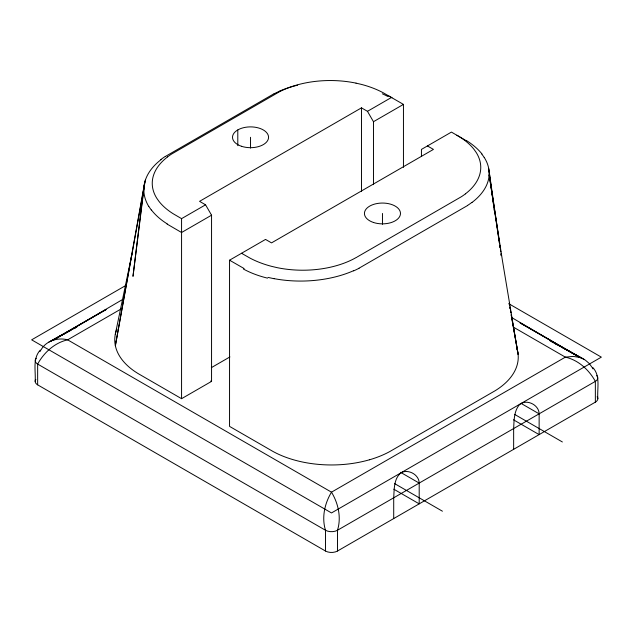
<?xml version="1.0" encoding="UTF-8"?>
<svg xmlns="http://www.w3.org/2000/svg" width="633" height="633" viewBox="0 0 633 633"><rect width="100%" height="100%" fill="white"/><g stroke="black" fill="none" stroke-linecap="round" stroke-linejoin="round"><path stroke-width="0.95" d="M35.163 381.382C35.923 370.93 32.346 358.705 40.219 350.168M181.568 398.687L211.557 381.375L211.557 215.188L205.559 204.799L181.568 218.646L181.568 398.687L138.453 373.779A70.018 40.425 0 0 1 137.385 373.13L134.979 371.571A84.846 48.986 0 0 1 114.858 337.357A84.687 48.899 0 0 1 116.82 329.081M144.023 186.047L132.985 276.368L144.791 181.964L115.364 345.697L145.392 179.946M115.285 334.335L131.917 254.292M39.998 351.584L40.29 351.054M40.591 350.532L40.908 350.009M41.224 349.495C46.486 340.578 57.935 337.27 67.628 339.834L331.494 492.173C338.291 503.385 341.48 517.493 337.492 530.256L337.492 551.026A8.482 4.898 0 0 1 325.497 551.026L37.648 384.84A8.482 4.898 0 0 1 35.859 379.436M165.348 156.47L274.057 93.708M467.652 205.48L358.943 268.242M373.47 184.646L373.47 121.71L367.472 111.321L361.475 107.855L199.561 201.341L205.559 204.799M367.472 111.321L391.463 97.474M211.557 215.188L181.568 232.501L167.08 224.074M373.47 121.71L403.45 104.398L403.45 167.334M125.587 285.594L31.65 339.834L331.494 512.944L601.35 357.139L509.09 303.88M122.739 299.409L53.291 340.127L106.075 309.561L51.044 340.958L71.687 329.817M121.227 308.888L67.628 339.834C54.588 342.762 43.954 352.573 37.648 364.07L37.648 384.84M369.53 459.756A84.687 48.899 0 0 1 335.783 464.899A84.846 48.986 0 0 1 276.518 453.291L273.812 451.899A70.018 40.425 0 0 1 272.688 451.282L229.55 426.389L229.55 260.195L265.528 239.424L271.525 242.882L433.439 149.404L427.441 145.946M211.367 367.638L229.921 356.925M337.492 551.026L595.352 402.153A8.482 4.898 0 0 0 597.141 396.749M357.257 256.935L461.425 196.689A79.386 45.837 0 0 0 465.429 193.864M356.68 257.267L353.42 259.039A79.354 45.813 0 0 1 348.538 261.358A75.992 43.875 0 0 1 276.977 267.617L271.533 266.335A80.763 46.628 0 0 1 249.893 258.042L241.537 253.271M74.275 328.424L76.854 327.039M48.915 342.034L70.58 330.371M73.183 328.97L75.778 327.577M274.105 278.718L268.044 277.412M356.023 83.137L361.467 84.411A80.763 46.628 0 0 1 383.107 92.703L403.45 104.398M244.132 268.558L229.55 260.195M388.868 96.026L392.017 97.791M550.156 340.965L560.466 346.575M562.191 347.509L585.351 360.137L589.196 363.461L592.409 367.836M554.674 343.371L557.269 344.787M559.865 346.196L584.085 359.346M511.875 317.655L579.709 357.439L581.956 358.27L520.089 322.917L579.709 357.439L573.174 356.395L565.372 357.139L331.494 492.173C324.689 503.385 321.509 517.493 325.497 530.256L325.497 551.026M513.418 327.15L565.372 357.139C578.412 360.066 589.046 369.886 595.352 381.375L595.352 402.153M520.999 403.371L539.134 413.84L539.134 434.61L513.45 419.782M181.568 218.646L173.307 213.827A80.763 46.628 0 0 1 158.946 201.334L156.739 198.192A75.992 43.875 0 0 1 167.595 156.889M514.74 414.465L562.373 441.969M400.578 472.329L419.196 483.082L419.196 503.852L393.805 489.198M394.62 483.612L442.435 511.211M210.805 380.947L211.557 381.375M456.868 135.233L459.693 136.918A80.763 46.628 0 0 1 474.054 149.412L476.261 152.553A75.992 43.875 0 0 1 465.405 193.856M465.92 140.51L451.432 132.091L421.443 149.404L421.443 156.288M481.768 154.025L484.221 157.411M151.232 209.974L148.779 206.358M592.797 367.504C600.733 375.97 596.982 388.353 597.837 398.687M592.71 368.366L593.002 368.897M509.858 307.037L510.198 308.959L509.858 307.052M510.538 310.882L510.871 312.805L510.53 310.922M511.211 314.728L517.636 351.275M511.203 314.783L518.111 354.401L502.444 260.638L489.143 174.732L499.382 242.969M499.817 245.889L500.11 247.843M500.402 249.79L500.695 251.736M489.048 170.791L499.461 242.961M499.738 244.908L500.157 247.835M500.442 249.79L500.727 251.736M488.787 168.837L493.787 206.849M494.049 208.803L494.302 210.749M539.134 413.84C539.102 404.804 526.411 398.576 519.495 404.622C513.877 411.11 514.107 420.454 513.648 428.549L513.648 449.327M419.196 483.082C419.101 474.679 408.427 468.879 401.164 472.669C393.71 478.477 394.28 489.23 393.71 497.799L393.71 518.569M382.467 213.456L382.467 224.28M361.475 107.855L361.475 191.467M250.533 137.29L250.533 148.114M237.794 129.931L237.794 145.669M517.042 348.918A84.814 48.97 0 0 1 509.241 379.104A85.202 49.192 0 0 1 495.046 390.79L389.778 451.566A85.202 49.192 0 0 1 369.53 459.772M267.522 278.14A88.881 54.612 -3.5 0 1 243.428 269.041M353.459 270.758A84.411 47.554 -1.1 0 1 274.144 278.655M359.022 268.289A87.9 50.197 -0.7 0 1 353.625 270.877M471.989 202.338A87.94 49.88 -0.7 0 1 467.55 205.432M472.091 202.386A84.767 47.855 -1 0 0 485.503 187.368A84.316 47.586 -1 0 0 484.198 157.411M466.181 140.384A88.881 48.488 2.3 0 1 481.99 153.977M356.023 83.129A75.992 43.875 0 0 0 284.486 89.403A79.386 45.837 0 0 0 279.58 91.698L171.575 154.056A79.354 45.813 0 0 0 167.571 156.873M382.34 93.787A88.881 47.784 3.3 0 1 387.958 96.525M279.438 91.16A84.411 49.896 1.1 0 1 297.518 85.194M274.144 93.771A87.94 51.313 0.7 0 1 279.541 91.239M160.837 159.571A87.9 51.613 0.7 0 1 165.268 156.43M148.708 206.374A84.411 49.793 1 0 1 161.051 159.666M167.302 223.94A88.881 54.003 -2.5 0 1 151.382 209.927M596.769 375.543A8.482 4.898 0 0 1 595.352 381.375L337.492 530.256A8.482 4.898 0 0 1 325.497 530.256L37.648 364.07A8.482 4.898 0 0 1 36.231 358.231M509.518 305.114L509.185 303.191L509.518 305.122M501.281 255.637L500.988 253.691L501.289 255.637M373.454 222.468A18.025 10.405 0 0 0 400.483 213.456A18.025 10.405 0 0 0 373.454 204.443A18.025 10.405 0 0 0 373.454 222.468M241.521 146.294A18.025 10.405 0 0 0 268.558 137.29A18.025 10.405 0 0 0 241.521 128.277A18.025 10.405 0 0 0 241.521 146.294"/></g></svg>
